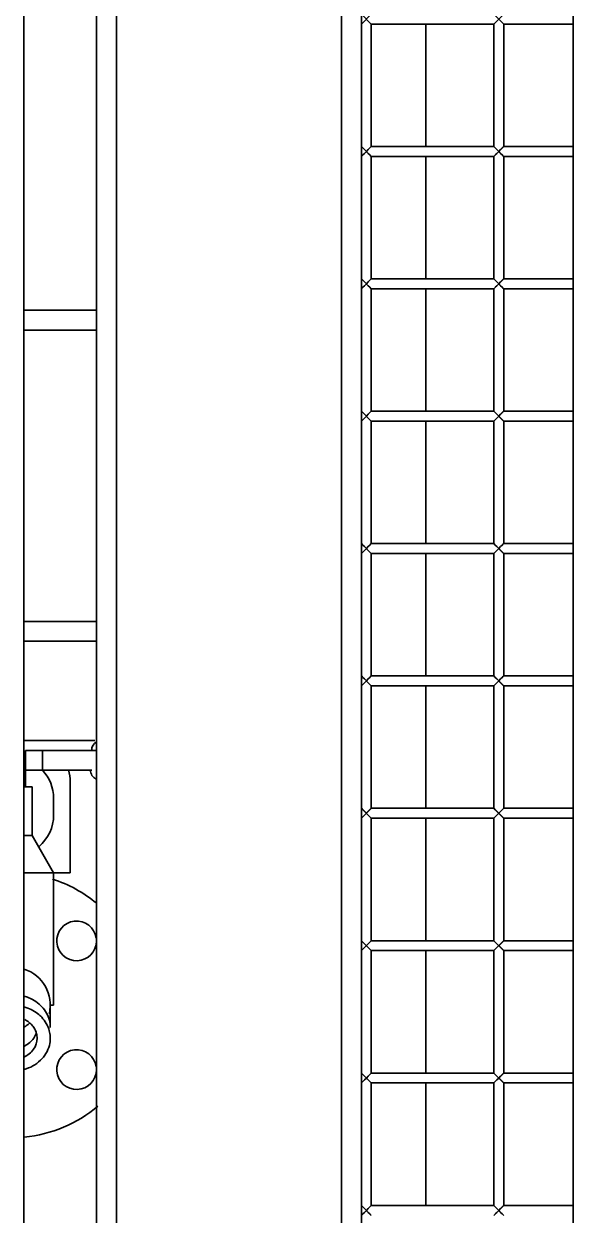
# Model space of a CAD drawing. Header units: millimetres. Extents: x 32496 to 166256, y 3504 to 23939.
# Drawn here: x 45612.1 to 45778.1, y 11324.1 to 11684.1 of the extents above; entities that cross this region are included whole.
import ezdxf

# ---------------------------------------------------------------- set-up
doc = ezdxf.new("R2010")
doc.units = ezdxf.units.MM
doc.layers.get('0').update_dxf_attribs({"lineweight": 35})

msp = doc.modelspace()

# ---------------------------------------------------------------- linework, layer by layer
at = {"linetype": 'Continuous'}
for p, q in [((45612.14, 13316.575), (45612.14, 10957.575)), ((45634.14, 13297.075), (45634.14, 10977.075)), ((45640.14, 10977.075), (45640.14, 13297.075)), ((45708.14, 13297.075), (45708.14, 10977.075)), ((45778.14, 12186.075), (45778.14, 11117.075)), ((45714.14, 11134.075), (45714.14, 12037.075)), ((45714.14, 11687.075), (45717.14, 11684.075)), ((45714.14, 11684.075), (45717.14, 11687.075)), ((45754.14, 11687.075), (45757.14, 11684.075)), ((45754.14, 11684.075), (45757.14, 11687.075)), ((45717.14, 11684.075), (45717.14, 11647.075)), ((45717.14, 11684.075), (45754.14, 11684.075)), ((45733.64, 11684.075), (45733.64, 11647.075)), ((45754.14, 11684.075), (45754.14, 11647.075)), ((45757.14, 11684.075), (45778.14, 11684.075)), ((45757.14, 11684.075), (45757.14, 11647.075)), ((45714.14, 11647.075), (45717.14, 11644.075)), ((45714.14, 11644.075), (45717.14, 11647.075)), ((45717.14, 11647.075), (45754.14, 11647.075)), ((45754.14, 11647.075), (45757.14, 11644.075)), ((45754.14, 11644.075), (45757.14, 11647.075)), ((45757.14, 11647.075), (45778.14, 11647.075)), ((45717.14, 11644.075), (45717.14, 11607.075)), ((45717.14, 11644.075), (45754.14, 11644.075)), ((45733.64, 11644.075), (45733.64, 11607.075)), ((45754.14, 11644.075), (45754.14, 11607.075)), ((45757.14, 11644.075), (45778.14, 11644.075)), ((45757.14, 11644.075), (45757.14, 11607.075)), ((45714.14, 11607.075), (45717.14, 11604.075)), ((45714.14, 11604.075), (45717.14, 11607.075)), ((45717.14, 11607.075), (45754.14, 11607.075)), ((45754.14, 11607.075), (45757.14, 11604.075)), ((45754.14, 11604.075), (45757.14, 11607.075)), ((45757.14, 11607.075), (45778.14, 11607.075)), ((45717.14, 11604.075), (45717.14, 11567.075)), ((45717.14, 11604.075), (45754.14, 11604.075)), ((45733.64, 11604.075), (45733.64, 11567.075)), ((45754.14, 11604.075), (45754.14, 11567.075)), ((45757.14, 11604.075), (45778.14, 11604.075)), ((45757.14, 11604.075), (45757.14, 11567.075)), ((45612.14, 11597.575), (45634.14, 11597.575)), ((45634.14, 11591.575), (45612.14, 11591.575)), ((45714.14, 11567.075), (45717.14, 11564.075)), ((45714.14, 11564.075), (45717.14, 11567.075)), ((45717.14, 11567.075), (45754.14, 11567.075)), ((45754.14, 11567.075), (45757.14, 11564.075)), ((45754.14, 11564.075), (45757.14, 11567.075)), ((45757.14, 11567.075), (45778.14, 11567.075)), ((45717.14, 11564.075), (45717.14, 11527.075)), ((45717.14, 11564.075), (45754.14, 11564.075)), ((45733.64, 11564.075), (45733.64, 11527.075)), ((45754.14, 11564.075), (45754.14, 11527.075)), ((45757.14, 11564.075), (45778.14, 11564.075)), ((45757.14, 11564.075), (45757.14, 11527.075)), ((45714.14, 11527.075), (45717.14, 11524.075)), ((45714.14, 11524.075), (45717.14, 11527.075)), ((45717.14, 11527.075), (45754.14, 11527.075)), ((45717.14, 11524.075), (45717.14, 11487.075)), ((45717.14, 11524.075), (45754.14, 11524.075)), ((45733.64, 11524.075), (45733.64, 11487.075)), ((45754.14, 11527.075), (45757.14, 11524.075)), ((45754.14, 11524.075), (45757.14, 11527.075)), ((45754.14, 11524.075), (45754.14, 11487.075)), ((45757.14, 11527.075), (45778.14, 11527.075)), ((45757.14, 11524.075), (45778.14, 11524.075)), ((45757.14, 11524.075), (45757.14, 11487.075)), ((45612.14, 11503.575), (45634.14, 11503.575)), ((45634.14, 11497.575), (45612.14, 11497.575)), ((45714.14, 11487.075), (45717.14, 11484.075)), ((45714.14, 11484.075), (45717.14, 11487.075)), ((45717.14, 11487.075), (45754.14, 11487.075)), ((45717.14, 11484.075), (45717.14, 11447.075)), ((45717.14, 11484.075), (45754.14, 11484.075)), ((45733.64, 11484.075), (45733.64, 11447.075)), ((45754.14, 11487.075), (45757.14, 11484.075)), ((45754.14, 11484.075), (45757.14, 11487.075)), ((45754.14, 11484.075), (45754.14, 11447.075)), ((45757.14, 11487.075), (45778.14, 11487.075)), ((45757.14, 11484.075), (45778.14, 11484.075)), ((45757.14, 11484.075), (45757.14, 11447.075)), ((45633.585, 11467.575), (45612.14, 11467.575)), ((45612.64, 11464.575), (45612.64, 11455.589)), ((45612.64, 11464.575), (45634.14, 11464.575)), ((45617.805, 11464.575), (45617.805, 11458.575)), ((45612.64, 11458.575), (45632.64, 11458.575)), ((45612.64, 11455.575), (45612.64, 11453.575)), ((45614.64, 11453.575), (45612.14, 11453.575)), ((45614.64, 11438.834), (45614.64, 11453.575)), ((45626.14, 11455.075), (45626.14, 11427.575)), ((45621.14, 11445.075), (45621.14, 11450.075)), ((45714.14, 11447.075), (45717.14, 11444.075)), ((45714.14, 11444.075), (45717.14, 11447.075)), ((45717.14, 11447.075), (45754.14, 11447.075)), ((45754.14, 11447.075), (45757.14, 11444.075)), ((45754.14, 11444.075), (45757.14, 11447.075)), ((45757.14, 11447.075), (45778.14, 11447.075)), ((45717.14, 11444.075), (45717.14, 11407.075)), ((45717.14, 11444.075), (45754.14, 11444.075)), ((45733.64, 11444.075), (45733.64, 11407.075)), ((45754.14, 11444.075), (45754.14, 11407.075)), ((45757.14, 11444.075), (45778.14, 11444.075)), ((45757.14, 11444.075), (45757.14, 11407.075)), ((45612.14, 11438.834), (45614.64, 11438.834)), ((45614.64, 11438.834), (45621.14, 11427.575)), ((45626.14, 11427.575), (45612.14, 11427.575)), ((45621.14, 11387.575), (45621.14, 11427.575)), ((45714.14, 11407.075), (45717.14, 11404.075)), ((45714.14, 11404.075), (45717.14, 11407.075)), ((45717.14, 11407.075), (45754.14, 11407.075)), ((45754.14, 11407.075), (45757.14, 11404.075)), ((45754.14, 11404.075), (45757.14, 11407.075)), ((45757.14, 11407.075), (45778.14, 11407.075)), ((45717.14, 11404.075), (45717.14, 11367.075)), ((45717.14, 11404.075), (45754.14, 11404.075)), ((45733.64, 11404.075), (45733.64, 11367.075)), ((45754.14, 11404.075), (45754.14, 11367.075)), ((45757.14, 11404.075), (45778.14, 11404.075)), ((45757.14, 11404.075), (45757.14, 11367.075)), ((45620.14, 11387.575), (45620.14, 11380.877)), ((45620.14, 11387.575), (45621.14, 11387.575)), ((45714.14, 11367.075), (45717.14, 11364.075)), ((45714.14, 11364.075), (45717.14, 11367.075)), ((45717.14, 11367.075), (45754.14, 11367.075)), ((45754.14, 11367.075), (45757.14, 11364.075)), ((45754.14, 11364.075), (45757.14, 11367.075)), ((45757.14, 11367.075), (45778.14, 11367.075)), ((45717.14, 11364.075), (45717.14, 11327.075)), ((45717.14, 11364.075), (45754.14, 11364.075)), ((45733.64, 11364.075), (45733.64, 11327.075)), ((45754.14, 11364.075), (45754.14, 11327.075)), ((45757.14, 11364.075), (45778.14, 11364.075)), ((45757.14, 11364.075), (45757.14, 11327.075)), ((45714.14, 11327.075), (45717.14, 11324.075)), ((45714.14, 11324.075), (45717.14, 11327.075)), ((45717.14, 11327.075), (45754.14, 11327.075)), ((45754.14, 11327.075), (45757.14, 11324.075)), ((45754.14, 11324.075), (45757.14, 11327.075)), ((45757.14, 11327.075), (45778.14, 11327.075))]:
    msp.add_line(p, q, dxfattribs=at)
for points in [[(45714.14, 11647.075), (45714.57, 11646.645), (45715.06, 11646.155), (45716.229, 11644.986)], [(45715.64, 11645.575), (45716.227, 11646.162), (45716.702, 11646.638), (45717.025, 11646.961)], [(45754.14, 11647.075), (45754.57, 11646.645), (45755.06, 11646.155), (45756.229, 11644.986)], [(45755.64, 11645.575), (45756.227, 11646.162), (45756.702, 11646.638), (45757.025, 11646.961)], [(45715.64, 11645.575), (45715.049, 11644.985), (45714.579, 11644.515)], [(45717.024, 11644.192), (45716.701, 11644.514), (45716.229, 11644.986)], [(45755.64, 11645.575), (45755.049, 11644.985), (45754.579, 11644.515)], [(45757.024, 11644.192), (45756.701, 11644.514), (45756.229, 11644.986)], [(45714.14, 11607.075), (45714.57, 11606.645), (45715.06, 11606.155), (45716.229, 11604.986)], [(45715.64, 11605.575), (45716.227, 11606.162), (45716.702, 11606.638), (45717.025, 11606.961)], [(45754.14, 11607.075), (45754.57, 11606.645), (45755.06, 11606.155), (45756.229, 11604.986)], [(45755.64, 11605.575), (45756.227, 11606.162), (45756.702, 11606.638), (45757.025, 11606.961)], [(45715.64, 11605.575), (45715.049, 11604.985), (45714.579, 11604.515)], [(45717.024, 11604.192), (45716.701, 11604.514), (45716.229, 11604.986)], [(45755.64, 11605.575), (45755.049, 11604.985), (45754.579, 11604.515)], [(45757.024, 11604.192), (45756.701, 11604.514), (45756.229, 11604.986)], [(45714.14, 11567.075), (45714.57, 11566.645), (45715.06, 11566.155), (45716.229, 11564.986)], [(45715.64, 11565.575), (45716.227, 11566.162), (45716.702, 11566.638), (45717.025, 11566.961)], [(45754.14, 11567.075), (45754.57, 11566.645), (45755.06, 11566.155), (45756.229, 11564.986)], [(45755.64, 11565.575), (45756.227, 11566.162), (45756.702, 11566.638), (45757.025, 11566.961)], [(45715.64, 11565.575), (45715.049, 11564.985), (45714.579, 11564.515)], [(45717.024, 11564.192), (45716.701, 11564.514), (45716.229, 11564.986)], [(45755.64, 11565.575), (45755.049, 11564.985), (45754.579, 11564.515)], [(45757.024, 11564.192), (45756.701, 11564.514), (45756.229, 11564.986)], [(45714.14, 11527.075), (45714.57, 11526.645), (45715.06, 11526.155), (45716.229, 11524.986)], [(45715.64, 11525.575), (45715.049, 11524.985), (45714.579, 11524.515)], [(45715.64, 11525.575), (45716.227, 11526.162), (45716.702, 11526.638), (45717.025, 11526.961)], [(45717.024, 11524.192), (45716.701, 11524.514), (45716.229, 11524.986)], [(45754.14, 11527.075), (45754.57, 11526.645), (45755.06, 11526.155), (45756.229, 11524.986)], [(45755.64, 11525.575), (45755.049, 11524.985), (45754.579, 11524.515)], [(45755.64, 11525.575), (45756.227, 11526.162), (45756.702, 11526.638), (45757.025, 11526.961)], [(45757.024, 11524.192), (45756.701, 11524.514), (45756.229, 11524.986)], [(45714.14, 11487.075), (45714.57, 11486.645), (45715.06, 11486.155), (45716.229, 11484.986)], [(45715.64, 11485.575), (45715.049, 11484.985), (45714.579, 11484.515)], [(45715.64, 11485.575), (45716.227, 11486.162), (45716.702, 11486.638), (45717.025, 11486.961)], [(45717.024, 11484.192), (45716.701, 11484.514), (45716.229, 11484.986)], [(45754.14, 11487.075), (45754.57, 11486.645), (45755.06, 11486.155), (45756.229, 11484.986)], [(45755.64, 11485.575), (45755.049, 11484.985), (45754.579, 11484.515)], [(45755.64, 11485.575), (45756.227, 11486.162), (45756.702, 11486.638), (45757.025, 11486.961)], [(45757.024, 11484.192), (45756.701, 11484.514), (45756.229, 11484.986)], [(45714.14, 11447.075), (45714.57, 11446.645), (45715.06, 11446.155), (45716.229, 11444.986)], [(45715.64, 11445.575), (45715.049, 11444.985), (45714.579, 11444.515)], [(45715.64, 11445.575), (45716.227, 11446.162), (45716.702, 11446.638), (45717.025, 11446.961)], [(45717.024, 11444.192), (45716.701, 11444.514), (45716.229, 11444.986)], [(45754.14, 11447.075), (45754.57, 11446.645), (45755.06, 11446.155), (45756.229, 11444.986)], [(45755.64, 11445.575), (45755.049, 11444.985), (45754.579, 11444.515)], [(45755.64, 11445.575), (45756.227, 11446.162), (45756.702, 11446.638), (45757.025, 11446.961)], [(45757.024, 11444.192), (45756.701, 11444.514), (45756.229, 11444.986)], [(45714.14, 11407.075), (45714.57, 11406.645), (45715.06, 11406.155), (45716.229, 11404.986)], [(45715.64, 11405.575), (45715.049, 11404.985), (45714.579, 11404.515)], [(45715.64, 11405.575), (45716.227, 11406.162), (45716.702, 11406.638), (45717.025, 11406.961)], [(45717.024, 11404.192), (45716.701, 11404.514), (45716.229, 11404.986)], [(45754.14, 11407.075), (45754.57, 11406.645), (45755.06, 11406.155), (45756.229, 11404.986)], [(45755.64, 11405.575), (45755.049, 11404.985), (45754.579, 11404.515)], [(45755.64, 11405.575), (45756.227, 11406.162), (45756.702, 11406.638), (45757.025, 11406.961)], [(45757.024, 11404.192), (45756.701, 11404.514), (45756.229, 11404.986)], [(45714.14, 11367.075), (45714.57, 11366.645), (45715.06, 11366.155), (45716.229, 11364.986)], [(45715.64, 11365.575), (45715.049, 11364.985), (45714.579, 11364.515)], [(45715.64, 11365.575), (45716.227, 11366.162), (45716.702, 11366.638), (45717.025, 11366.961)], [(45754.14, 11367.075), (45754.57, 11366.645), (45755.06, 11366.155), (45756.229, 11364.986)], [(45755.64, 11365.575), (45755.049, 11364.985), (45754.579, 11364.515)], [(45755.64, 11365.575), (45756.227, 11366.162), (45756.702, 11366.638), (45757.025, 11366.961)], [(45717.024, 11364.192), (45716.701, 11364.514), (45716.229, 11364.986)], [(45757.024, 11364.192), (45756.701, 11364.514), (45756.229, 11364.986)], [(45714.14, 11327.075), (45714.57, 11326.645), (45715.06, 11326.155), (45716.229, 11324.986)], [(45715.64, 11325.575), (45716.227, 11326.162), (45716.702, 11326.638), (45717.025, 11326.961)], [(45754.14, 11327.075), (45754.57, 11326.645), (45755.06, 11326.155), (45756.229, 11324.986)], [(45755.64, 11325.575), (45756.227, 11326.162), (45756.702, 11326.638), (45757.025, 11326.961)], [(45715.64, 11325.575), (45715.049, 11324.985), (45714.579, 11324.515)], [(45717.024, 11324.192), (45716.701, 11324.514), (45716.229, 11324.986)], [(45755.64, 11325.575), (45755.049, 11324.985), (45754.579, 11324.515)], [(45757.024, 11324.192), (45756.701, 11324.514), (45756.229, 11324.986)]]:
    msp.add_lwpolyline(points, dxfattribs=at)
for centre, radius, start, end in [((45635.64, 11464.575), 3, 121.75078, 180), ((45608.64, 11450.075), 12.5, 0, 43.15627), ((45613.64, 11455.075), 12.5, 0, 16.65053), ((45608.64, 11445.075), 12.5, 309.69791, 0), ((45608.64, 11387.575), 40, 50.33434, 72.22556), ((45628.085, 11407.021), 6, 8.39542, 359.88313), ((45608.64, 11387.575), 11.5, 347.14286, 71.96271), ((45608.808, 11378.236), 12.575, 67.45216, 74.28392), ((45609.061, 11376.545), 7.478, 51.50024, 63.15906), ((45608.64, 11387.575), 7.5, 300, 312.67817), ((45609.812, 11377.317), 6.396, 33.31038, 39.37308), ((45611.422, 11377.613), 8.716, 3.46722, 15.00833), ((45611.414, 11380.872), 8.725, 0.02871, 14.74486), ((45611.416, 11377.62), 8.722, 345.53714, 359.98145), ((45611.438, 11377.616), 8.701, 0.00736, 3.45327), ((45628.085, 11368.13), 6, 8.39542, 359.88313), ((45608.64, 11387.575), 40, 275.23325, 310.37424)]:
    msp.add_arc(centre, radius, start, end, dxfattribs=at)
for points in [[(45632.304, 11458.575), (45632.304, 11458.043), (45632.46, 11457.493), (45632.735, 11457.037)], [(45632.735, 11457.037), (45633.012, 11456.577), (45633.431, 11456.183), (45633.906, 11455.932)], [(45612.217, 11387.079), (45613.688, 11386.664), (45615.111, 11385.967), (45616.318, 11385.03)], [(45617.631, 11387.086), (45616.533, 11388.279), (45615.126, 11389.227), (45613.629, 11389.85)], [(45619.851, 11383.093), (45619.463, 11384.566), (45618.662, 11385.965), (45617.631, 11387.086)], [(45614.756, 11381.375), (45614.448, 11381.751), (45614.096, 11382.094), (45613.716, 11382.397)], [(45615.979, 11378.945), (45615.817, 11379.611), (45615.533, 11380.257), (45615.157, 11380.83)], [(45615.135, 11377.629), (45614.464, 11376.621), (45613.473, 11375.792), (45612.39, 11375.252)], [(45615.883, 11379.199), (45615.712, 11378.645), (45615.456, 11378.112), (45615.135, 11377.629)], [(45616.139, 11377.617), (45616.139, 11378.063), (45616.084, 11378.512), (45615.979, 11378.945)]]:
    msp.add_open_spline(points, degree=3, dxfattribs=at)
for points, knots in [([(45616.318, 11385.03), (45616.749, 11384.695), (45618.315, 11383.29), (45619.437, 11381.374), (45619.841, 11379.87)], [0, 0, 0, 0, 0.2594183, 1, 1, 1, 1]), ([(45612.172, 11371.887), (45613.31, 11372.411), (45615.322, 11373.984), (45616.14, 11376.448), (45616.139, 11377.617)], [0, 0, 0, 0, 0.5172246, 1, 1, 1, 1]), ([(45619.862, 11375.441), (45619.422, 11373.742), (45617.389, 11370.459), (45614.035, 11368.667), (45612.219, 11368.154)], [0, 0, 0, 0, 0.4819071, 1, 1, 1, 1])]:
    msp.add_open_spline(points, degree=3, knots=knots, dxfattribs=at)

doc.saveas('drawing.dxf')
